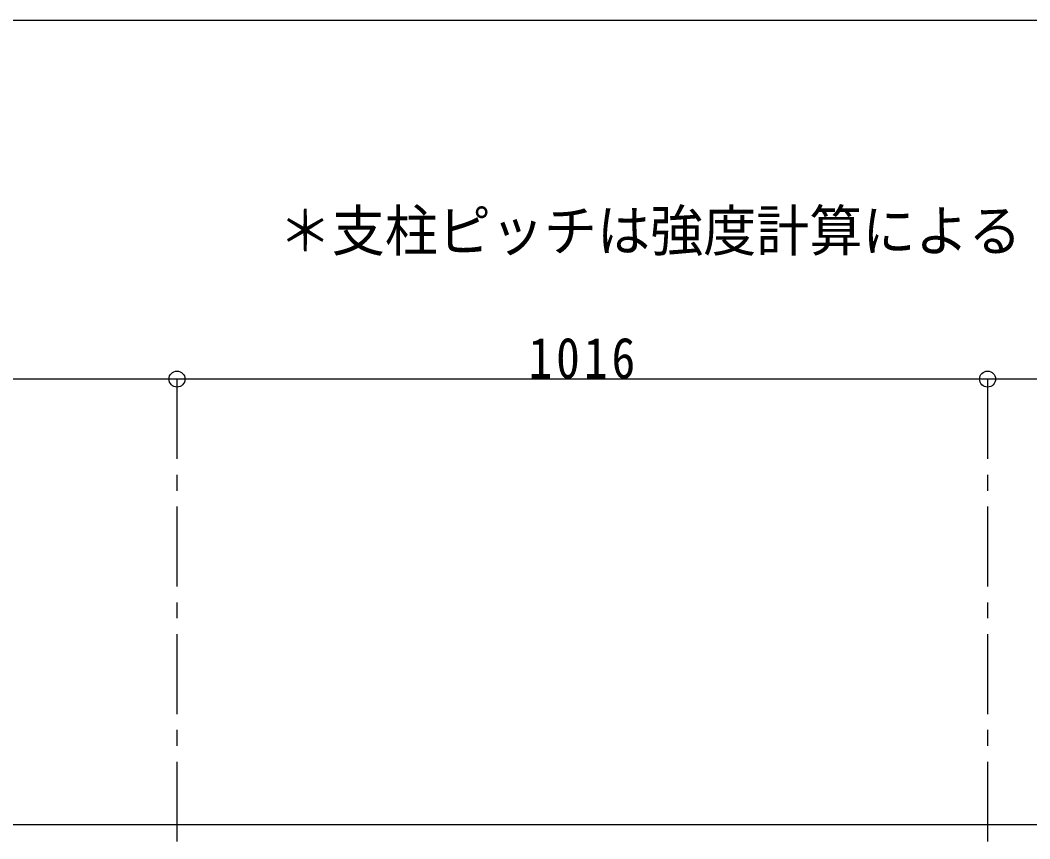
# Model space of a CAD drawing. Units: millimetres at full size, sheet at 1:5, with parts at other scales. Extents: x -1050 to 1050, y -742 to 742.
# Drawn here: x 295.4 to 611.7, y 425.9 to 682.5 of the extents above; entities that cross this region are included whole.
import ezdxf
from ezdxf.enums import TextEntityAlignment as Align

# ---------------------------------------------------------------- set-up
doc = ezdxf.new("R2010")
doc.units = ezdxf.units.MM
doc.header["$LTSCALE"] = 5
doc.linetypes.add('CHAIN1', pattern=[8, 5, -1, 1, -1])
doc.layers.add('0-9_文字', color=3, linetype='Continuous', lineweight=20)
doc.layers.add('1-5_図枠1_1', color=7, linetype='Continuous')
doc.layers.add('1-6_姿図', color=7, linetype='Continuous')
doc.styles.add('ＭＳ ゴシック', font='')
doc.styles.get('ＭＳ ゴシック').set_extended_font_data('MS Gothic')

# ---------------------------------------------------------------- blocks, each defined once
blk = doc.blocks.new('dimension_origin')
at = {"color": 0, "linetype": 'Continuous', "lineweight": -2}
blk.add_circle((0, 0), 1.25, dxfattribs=at)

msp = doc.modelspace()

# ---------------------------------------------------------------- linework, layer by layer
at = {"layer": '1-5_図枠1_1'}
msp.add_line((-990, 682.5), (703.535, 682.5), dxfattribs=at)
at = {"layer": '1-6_姿図'}
for p, q in [((344.5, 570), (90.5, 570)), ((598.5, 570), (344.5, 570)), ((852.5, 570), (598.5, 570)), ((872.5, 430.25), (-90, 430.25))]:
    msp.add_line(p, q, dxfattribs=at)
at = {"layer": '1-6_姿図', "linetype": 'CHAIN1'}
for p, q in [((344.5, 570), (344.5, 120)), ((598.5, 570), (598.5, 120))]:
    msp.add_line(p, q, dxfattribs=at)

# ---------------------------------------------------------------- block references
at = {"layer": '1-6_姿図', "xscale": 2, "yscale": 2, "rotation": 180}
for p in [(344.5, 570), (598.5, 570)]:
    msp.add_blockref('dimension_origin', p, dxfattribs=at)
at = {"layer": '1-6_姿図', "xscale": 2, "yscale": 2}
for p in [(344.5, 570), (598.5, 570)]:
    msp.add_blockref('dimension_origin', p, dxfattribs=at)

# ---------------------------------------------------------------- texts
at = {"layer": '0-9_文字', "style": 'ＭＳ ゴシック', "width": 0.95}
msp.add_text('＊支柱ピッチは強度計算による', height=12.83, dxfattribs=at).set_placement((376.373, 606.251), align=Align.BOTTOM_LEFT)
at = {"layer": '1-6_姿図', "insert": (454.625, 570), "char_height": 12.83, "attachment_point": 7, "style": 'ＭＳ ゴシック'}
msp.add_mtext('\\T1.17;\\W0.85;1016', dxfattribs=at)

doc.saveas('drawing.dxf')
